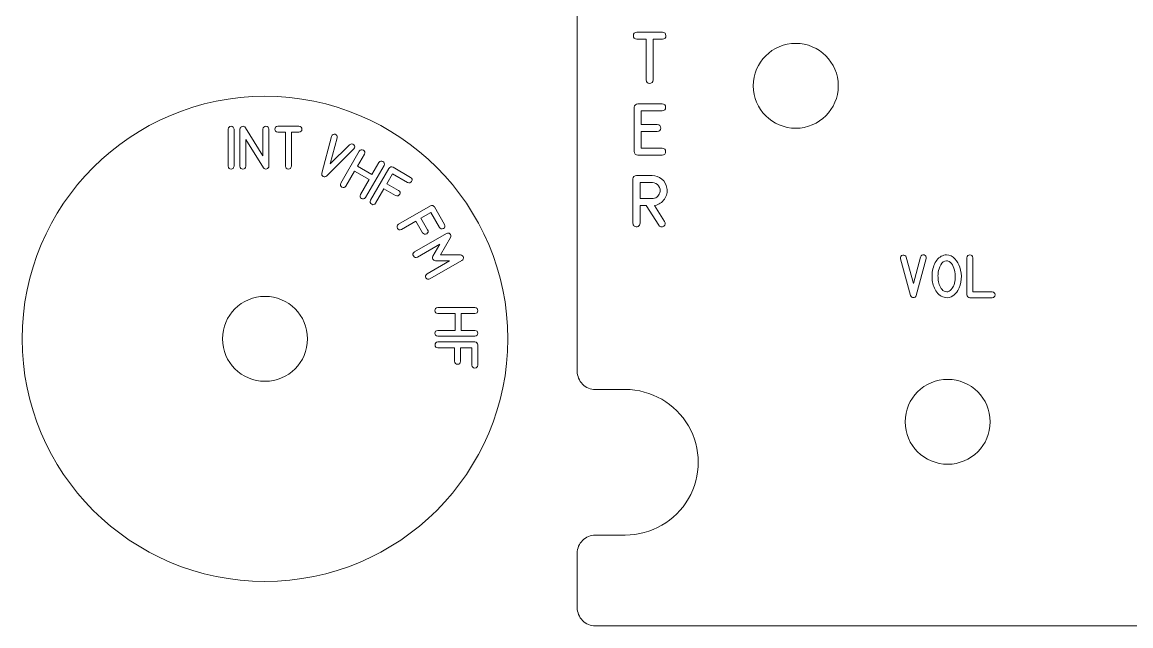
# Model space of a CAD drawing. Header units: millimetres. Extents: x -101 to 89, y -166 to 136.
# Drawn here: x -101.5 to -10.2, y 42 to 91.8 of the extents above; entities that cross this region are included whole.
import ezdxf

# ---------------------------------------------------------------- set-up
doc = ezdxf.new("R2010")
doc.units = ezdxf.units.MM
doc.header["$MEASUREMENT"] = 0
doc.layers.add('Layer 1', color=7, linetype='Continuous')

msp = doc.modelspace()

# ---------------------------------------------------------------- linework, layer by layer
at = {"layer": 'Layer 1', "color": 250, "lineweight": 9}
for centre, major_axis, ratio in [((-37.7742, 86.559), (0, 3.5), 1), ((-81.4905, 65.6932), (0, 20.0002), 0.99999), ((-81.4905, 65.6934), (0, 3.5), 1), ((-25.26, 58.8559), (0, 3.5), 1)]:
    msp.add_ellipse(centre, major_axis=major_axis, ratio=ratio, dxfattribs=at)
msp.add_open_spline([(88.6758, 43.5309), (88.6756, 43.1329), (88.5172, 42.7512), (88.2355, 42.4699), (88.2355, 42.4699), (87.9539, 42.1886), (87.5739, 42.0307), (87.1758, 42.0309), (87.1758, 42.0309), (87.1758, 42.0309), (-54.2742, 42.0309), (-54.2742, 42.0309), (-54.2742, 42.0309), (-54.6722, 42.0312), (-55.0539, 42.1896), (-55.3352, 42.4712), (-55.3352, 42.4712), (-55.6165, 42.7529), (-55.7744, 43.1329), (-55.7742, 43.5309), (-55.7742, 43.5309), (-55.7742, 43.5309), (-55.7742, 48.0184), (-55.7742, 48.0184), (-55.7742, 48.0184), (-55.7739, 48.4165), (-55.6155, 48.7982), (-55.3339, 49.0795), (-55.3339, 49.0795), (-55.0522, 49.3608), (-54.6722, 49.5187), (-54.2742, 49.5184), (-54.2742, 49.5184), (-54.2742, 49.5184), (-51.8117, 49.5184), (-51.8117, 49.5184), (-51.8117, 49.5184), (-49.6681, 49.5184), (-47.6873, 50.662), (-46.6155, 52.5184), (-46.6155, 52.5184), (-45.5437, 54.3748), (-45.5437, 56.662), (-46.6155, 58.5184), (-46.6155, 58.5184), (-47.6873, 60.3748), (-49.6681, 61.5184), (-51.8117, 61.5184), (-51.8117, 61.5184), (-51.8117, 61.5184), (-54.2742, 61.5184), (-54.2742, 61.5184), (-54.2742, 61.5184), (-54.6722, 61.5187), (-55.0539, 61.6771), (-55.3352, 61.9587), (-55.3352, 61.9587), (-55.6165, 62.2404), (-55.7744, 62.6204), (-55.7742, 63.0184), (-55.7742, 63.0184), (-55.7742, 63.0184), (-55.7742, 114.6934), (-55.7742, 114.6934), (-55.7742, 114.6934), (-55.7739, 115.0915), (-55.6155, 115.4732), (-55.3339, 115.7545), (-55.3339, 115.7545), (-55.0522, 116.0358), (-54.6722, 116.1937), (-54.2742, 116.1934), (-54.2742, 116.1934), (-54.2742, 116.1934), (-51.8117, 116.1934), (-51.8117, 116.1934), (-51.8117, 116.1934), (-49.6681, 116.1934), (-47.6873, 117.337), (-46.6155, 119.1934), (-46.6155, 119.1934), (-45.5437, 121.0498), (-45.5437, 123.337), (-46.6155, 125.1934), (-46.6155, 125.1934), (-47.6873, 127.0498), (-49.6681, 128.1934), (-51.8117, 128.1934), (-51.8117, 128.1934), (-51.8117, 128.1934), (-54.2742, 128.1934), (-54.2742, 128.1934), (-54.2742, 128.1934), (-54.6722, 128.1937), (-55.0539, 128.3521), (-55.3352, 128.6337), (-55.3352, 128.6337), (-55.6165, 128.9154), (-55.7744, 129.2954), (-55.7742, 129.6934), (-55.7742, 129.6934), (-55.7742, 129.6934), (-55.7742, 134.1809), (-55.7742, 134.1809), (-55.7742, 134.1809), (-55.7739, 134.579), (-55.6155, 134.9607), (-55.3339, 135.242), (-55.3339, 135.242), (-55.0522, 135.5233), (-54.6722, 135.6812), (-54.2742, 135.6809), (-54.2742, 135.6809), (-54.2742, 135.6809), (87.1758, 135.6809), (87.1758, 135.6809), (87.1758, 135.6809), (87.5739, 135.6807), (87.9556, 135.5223), (88.2369, 135.2406), (88.2369, 135.2406), (88.5182, 134.959), (88.6761, 134.579), (88.6758, 134.1809), (88.6758, 134.1809), (88.6758, 134.1809), (88.6758, 129.6934), (88.6758, 129.6934), (88.6758, 129.6934), (88.6756, 129.2954), (88.5172, 128.9137), (88.2355, 128.6324), (88.2355, 128.6324), (87.9539, 128.3511), (87.5739, 128.1932), (87.1758, 128.1934), (87.1758, 128.1934), (87.1758, 128.1934), (84.7133, 128.1934), (84.7133, 128.1934), (84.7133, 128.1934), (82.5697, 128.1934), (80.589, 127.0498), (79.5172, 125.1934), (79.5172, 125.1934), (78.4454, 123.337), (78.4454, 121.0498), (79.5172, 119.1934), (79.5172, 119.1934), (80.589, 117.337), (82.5697, 116.1934), (84.7133, 116.1934), (84.7133, 116.1934), (84.7133, 116.1934), (87.1758, 116.1934), (87.1758, 116.1934), (87.1758, 116.1934), (87.5739, 116.1932), (87.9556, 116.0348), (88.2369, 115.7531), (88.2369, 115.7531), (88.5182, 115.4715), (88.6761, 115.0915), (88.6758, 114.6934), (88.6758, 114.6934), (88.6758, 114.6934), (88.6758, 63.0184), (88.6758, 63.0184), (88.6758, 63.0184), (88.6756, 62.6204), (88.5172, 62.2387), (88.2355, 61.9574), (88.2355, 61.9574), (87.9539, 61.6761), (87.5739, 61.5182), (87.1758, 61.5184), (87.1758, 61.5184), (87.1758, 61.5184), (84.7133, 61.5184), (84.7133, 61.5184), (84.7133, 61.5184), (82.5697, 61.5184), (80.589, 60.3748), (79.5172, 58.5184), (79.5172, 58.5184), (78.4454, 56.662), (78.4454, 54.3748), (79.5172, 52.5184), (79.5172, 52.5184), (80.589, 50.662), (82.5697, 49.5184), (84.7133, 49.5184), (84.7133, 49.5184), (84.7133, 49.5184), (87.1758, 49.5184), (87.1758, 49.5184), (87.1758, 49.5184), (87.5739, 49.5182), (87.9556, 49.3598), (88.2369, 49.0781), (88.2369, 49.0781), (88.5182, 48.7965), (88.6761, 48.4165), (88.6758, 48.0184), (88.6758, 48.0184), (88.6758, 48.0184), (88.6758, 43.5309), (88.6758, 43.5309)], degree=3, knots=[0, 0, 0, 0, 0.0188679, 0.0188679, 0.0188679, 0.0188679, 0.0377358, 0.0377358, 0.0377358, 0.0377358, 0.0566038, 0.0566038, 0.0566038, 0.0566038, 0.0754717, 0.0754717, 0.0754717, 0.0754717, 0.0943396, 0.0943396, 0.0943396, 0.0943396, 0.1132075, 0.1132075, 0.1132075, 0.1132075, 0.1320755, 0.1320755, 0.1320755, 0.1320755, 0.1509434, 0.1509434, 0.1509434, 0.1509434, 0.1698113, 0.1698113, 0.1698113, 0.1698113, 0.1886792, 0.1886792, 0.1886792, 0.1886792, 0.2075472, 0.2075472, 0.2075472, 0.2075472, 0.2264151, 0.2264151, 0.2264151, 0.2264151, 0.245283, 0.245283, 0.245283, 0.245283, 0.2641509, 0.2641509, 0.2641509, 0.2641509, 0.2830189, 0.2830189, 0.2830189, 0.2830189, 0.3018868, 0.3018868, 0.3018868, 0.3018868, 0.3207547, 0.3207547, 0.3207547, 0.3207547, 0.3396226, 0.3396226, 0.3396226, 0.3396226, 0.3584906, 0.3584906, 0.3584906, 0.3584906, 0.3773585, 0.3773585, 0.3773585, 0.3773585, 0.3962264, 0.3962264, 0.3962264, 0.3962264, 0.4150943, 0.4150943, 0.4150943, 0.4150943, 0.4339623, 0.4339623, 0.4339623, 0.4339623, 0.4528302, 0.4528302, 0.4528302, 0.4528302, 0.4716981, 0.4716981, 0.4716981, 0.4716981, 0.490566, 0.490566, 0.490566, 0.490566, 0.509434, 0.509434, 0.509434, 0.509434, 0.5283019, 0.5283019, 0.5283019, 0.5283019, 0.5471698, 0.5471698, 0.5471698, 0.5471698, 0.5660377, 0.5660377, 0.5660377, 0.5660377, 0.5849057, 0.5849057, 0.5849057, 0.5849057, 0.6037736, 0.6037736, 0.6037736, 0.6037736, 0.6226415, 0.6226415, 0.6226415, 0.6226415, 0.6415094, 0.6415094, 0.6415094, 0.6415094, 0.6603774, 0.6603774, 0.6603774, 0.6603774, 0.6792453, 0.6792453, 0.6792453, 0.6792453, 0.6981132, 0.6981132, 0.6981132, 0.6981132, 0.7169811, 0.7169811, 0.7169811, 0.7169811, 0.7358491, 0.7358491, 0.7358491, 0.7358491, 0.754717, 0.754717, 0.754717, 0.754717, 0.7735849, 0.7735849, 0.7735849, 0.7735849, 0.7924528, 0.7924528, 0.7924528, 0.7924528, 0.8113208, 0.8113208, 0.8113208, 0.8113208, 0.8301887, 0.8301887, 0.8301887, 0.8301887, 0.8490566, 0.8490566, 0.8490566, 0.8490566, 0.8679245, 0.8679245, 0.8679245, 0.8679245, 0.8867925, 0.8867925, 0.8867925, 0.8867925, 0.9056604, 0.9056604, 0.9056604, 0.9056604, 0.9245283, 0.9245283, 0.9245283, 0.9245283, 0.9433962, 0.9433962, 0.9433962, 0.9433962, 0.9622642, 0.9622642, 0.9622642, 0.9622642, 1, 1, 1, 1], dxfattribs=at)
at = {"layer": 'Layer 1', "color": 240, "lineweight": 9}
for points, knots in [([(-50.0971, 87.0392), (-50.0971, 87.0392), (-50.0971, 90.4004), (-50.0971, 90.4004), (-50.0971, 90.4004), (-50.0971, 90.4004), (-50.8555, 90.4004), (-50.8555, 90.4004), (-50.8555, 90.4004), (-51.0481, 90.4152), (-51.1448, 90.5126), (-51.1441, 90.6904), (-51.1441, 90.6904), (-51.1434, 90.8689), (-51.0467, 90.967), (-50.8555, 90.9832), (-50.8555, 90.9832), (-50.8555, 90.9832), (-48.7572, 90.9832), (-48.7572, 90.9832), (-48.7572, 90.9832), (-48.5674, 90.9684), (-48.4715, 90.8703), (-48.4708, 90.6904), (-48.4708, 90.6904), (-48.4701, 90.5112), (-48.566, 90.4138), (-48.7572, 90.4004), (-48.7572, 90.4004), (-48.7572, 90.4004), (-49.5136, 90.4004), (-49.5136, 90.4004), (-49.5136, 90.4004), (-49.5136, 90.4004), (-49.5136, 87.0392), (-49.5136, 87.0392), (-49.5136, 87.0392), (-49.5453, 86.8437), (-49.6469, 86.7471), (-49.8191, 86.7499), (-49.8191, 86.7499), (-49.9905, 86.7527), (-50.0829, 86.8494), (-50.0971, 87.0392)], [0, 0, 0, 0, 0.0833333, 0.0833333, 0.0833333, 0.0833333, 0.1666667, 0.1666667, 0.1666667, 0.1666667, 0.25, 0.25, 0.25, 0.25, 0.3333333, 0.3333333, 0.3333333, 0.3333333, 0.4166667, 0.4166667, 0.4166667, 0.4166667, 0.5, 0.5, 0.5, 0.5, 0.5833333, 0.5833333, 0.5833333, 0.5833333, 0.6666667, 0.6666667, 0.6666667, 0.6666667, 0.75, 0.75, 0.75, 0.75, 0.8333333, 0.8333333, 0.8333333, 0.8333333, 1, 1, 1, 1]), ([(-48.7851, 84.498), (-48.7851, 84.498), (-50.4988, 84.498), (-50.4988, 84.498), (-50.4988, 84.498), (-50.4988, 84.498), (-50.4988, 83.367), (-50.4988, 83.367), (-50.4988, 83.367), (-50.4988, 83.367), (-49.1922, 83.367), (-49.1922, 83.367), (-49.1922, 83.367), (-48.9967, 83.338), (-48.8994, 83.24), (-48.9001, 83.0728), (-48.9001, 83.0728), (-48.9008, 82.9048), (-48.9981, 82.8075), (-49.1922, 82.78), (-49.1922, 82.78), (-49.1922, 82.78), (-50.4988, 82.78), (-50.4988, 82.78), (-50.4988, 82.78), (-50.4988, 82.78), (-50.4988, 81.4218), (-50.4988, 81.4218), (-50.4988, 81.4218), (-50.4988, 81.4218), (-48.7851, 81.4218), (-48.7851, 81.4218), (-48.7851, 81.4218), (-48.591, 81.3928), (-48.4937, 81.2962), (-48.4937, 81.1304), (-48.4937, 81.1304), (-48.4937, 80.9653), (-48.591, 80.8686), (-48.7851, 80.8411), (-48.7851, 80.8411), (-48.7851, 80.8411), (-50.786, 80.8411), (-50.786, 80.8411), (-50.786, 80.8411), (-50.9581, 80.863), (-51.0562, 80.961), (-51.0795, 81.1346), (-51.0795, 81.1346), (-51.0795, 81.1346), (-51.0795, 84.7851), (-51.0795, 84.7851), (-51.0795, 84.7851), (-51.0534, 84.9672), (-50.9553, 85.0631), (-50.786, 85.0744), (-50.786, 85.0744), (-50.786, 85.0744), (-48.7851, 85.0744), (-48.7851, 85.0744), (-48.7851, 85.0744), (-48.591, 85.0596), (-48.4937, 84.9622), (-48.4944, 84.7837), (-48.4944, 84.7837), (-48.4951, 84.6052), (-48.5924, 84.51), (-48.7851, 84.498)], [0, 0, 0, 0, 0.0555556, 0.0555556, 0.0555556, 0.0555556, 0.1111111, 0.1111111, 0.1111111, 0.1111111, 0.1666667, 0.1666667, 0.1666667, 0.1666667, 0.2222222, 0.2222222, 0.2222222, 0.2222222, 0.2777778, 0.2777778, 0.2777778, 0.2777778, 0.3333333, 0.3333333, 0.3333333, 0.3333333, 0.3888889, 0.3888889, 0.3888889, 0.3888889, 0.4444444, 0.4444444, 0.4444444, 0.4444444, 0.5, 0.5, 0.5, 0.5, 0.5555556, 0.5555556, 0.5555556, 0.5555556, 0.6111111, 0.6111111, 0.6111111, 0.6111111, 0.6666667, 0.6666667, 0.6666667, 0.6666667, 0.7222222, 0.7222222, 0.7222222, 0.7222222, 0.7777778, 0.7777778, 0.7777778, 0.7777778, 0.8333333, 0.8333333, 0.8333333, 0.8333333, 0.8888889, 0.8888889, 0.8888889, 0.8888889, 1, 1, 1, 1]), ([(-84.0416, 79.9309), (-84.0669, 79.7692), (-84.1486, 79.6887), (-84.2868, 79.6893), (-84.2868, 79.6893), (-84.4256, 79.6899), (-84.5067, 79.7704), (-84.5308, 79.9309), (-84.5308, 79.9309), (-84.5308, 79.9309), (-84.5308, 82.9765), (-84.5308, 82.9765), (-84.5308, 82.9765), (-84.5067, 83.1382), (-84.4256, 83.2199), (-84.2868, 83.2205), (-84.2868, 83.2205), (-84.1486, 83.2211), (-84.0669, 83.1394), (-84.0416, 82.9765), (-84.0416, 82.9765), (-84.0416, 82.9765), (-84.0416, 79.9309), (-84.0416, 79.9309)], [0, 0, 0, 0, 0.1428571, 0.1428571, 0.1428571, 0.1428571, 0.2857143, 0.2857143, 0.2857143, 0.2857143, 0.4285714, 0.4285714, 0.4285714, 0.4285714, 0.5714286, 0.5714286, 0.5714286, 0.5714286, 0.7142857, 0.7142857, 0.7142857, 0.7142857, 1, 1, 1, 1]), ([(-81.1737, 79.9309), (-81.1737, 79.8104), (-81.2319, 79.734), (-81.3483, 79.701), (-81.3483, 79.701), (-81.4653, 79.6687), (-81.5552, 79.7028), (-81.6199, 79.8039), (-81.6199, 79.8039), (-81.6199, 79.8039), (-83.0669, 82.124), (-83.0669, 82.124), (-83.0669, 82.124), (-83.0669, 82.124), (-83.0669, 79.9309), (-83.0669, 79.9309), (-83.0669, 79.9309), (-83.0921, 79.7704), (-83.1733, 79.6899), (-83.3103, 79.6899), (-83.3103, 79.6899), (-83.4478, 79.6899), (-83.5284, 79.7704), (-83.5525, 79.9309), (-83.5525, 79.9309), (-83.5525, 79.9309), (-83.5525, 82.973), (-83.5525, 82.973), (-83.5525, 82.973), (-83.5354, 83.0923), (-83.4743, 83.1711), (-83.3691, 83.2093), (-83.3691, 83.2093), (-83.2638, 83.247), (-83.1762, 83.2111), (-83.1062, 83.1023), (-83.1062, 83.1023), (-83.1062, 83.1023), (-81.6593, 80.7788), (-81.6593, 80.7788), (-81.6593, 80.7788), (-81.6593, 80.7788), (-81.6593, 82.973), (-81.6593, 82.973), (-81.6593, 82.973), (-81.6375, 83.137), (-81.5541, 83.2187), (-81.4088, 83.217), (-81.4088, 83.217), (-81.2636, 83.2152), (-81.1854, 83.1341), (-81.1737, 82.973), (-81.1737, 82.973), (-81.1737, 82.973), (-81.1737, 79.9309), (-81.1737, 79.9309)], [0, 0, 0, 0, 0.0666667, 0.0666667, 0.0666667, 0.0666667, 0.1333333, 0.1333333, 0.1333333, 0.1333333, 0.2, 0.2, 0.2, 0.2, 0.2666667, 0.2666667, 0.2666667, 0.2666667, 0.3333333, 0.3333333, 0.3333333, 0.3333333, 0.4, 0.4, 0.4, 0.4, 0.4666667, 0.4666667, 0.4666667, 0.4666667, 0.5333333, 0.5333333, 0.5333333, 0.5333333, 0.6, 0.6, 0.6, 0.6, 0.6666667, 0.6666667, 0.6666667, 0.6666667, 0.7333333, 0.7333333, 0.7333333, 0.7333333, 0.8, 0.8, 0.8, 0.8, 0.8666667, 0.8666667, 0.8666667, 0.8666667, 1, 1, 1, 1]), ([(-79.8061, 79.9345), (-79.8061, 79.9345), (-79.8061, 82.7355), (-79.8061, 82.7355), (-79.8061, 82.7355), (-79.8061, 82.7355), (-80.4381, 82.7355), (-80.4381, 82.7355), (-80.4381, 82.7355), (-80.5987, 82.7478), (-80.6792, 82.8289), (-80.6786, 82.9771), (-80.6786, 82.9771), (-80.678, 83.1259), (-80.5975, 83.2076), (-80.4381, 83.2211), (-80.4381, 83.2211), (-80.4381, 83.2211), (-78.6896, 83.2211), (-78.6896, 83.2211), (-78.6896, 83.2211), (-78.5314, 83.2088), (-78.4515, 83.127), (-78.4509, 82.9771), (-78.4509, 82.9771), (-78.4503, 82.8278), (-78.5302, 82.7466), (-78.6896, 82.7355), (-78.6896, 82.7355), (-78.6896, 82.7355), (-79.3199, 82.7355), (-79.3199, 82.7355), (-79.3199, 82.7355), (-79.3199, 82.7355), (-79.3199, 79.9345), (-79.3199, 79.9345), (-79.3199, 79.9345), (-79.3463, 79.7716), (-79.431, 79.691), (-79.5744, 79.6934), (-79.5744, 79.6934), (-79.7173, 79.6958), (-79.7943, 79.7763), (-79.8061, 79.9345)], [0, 0, 0, 0, 0.0833333, 0.0833333, 0.0833333, 0.0833333, 0.1666667, 0.1666667, 0.1666667, 0.1666667, 0.25, 0.25, 0.25, 0.25, 0.3333333, 0.3333333, 0.3333333, 0.3333333, 0.4166667, 0.4166667, 0.4166667, 0.4166667, 0.5, 0.5, 0.5, 0.5, 0.5833333, 0.5833333, 0.5833333, 0.5833333, 0.6666667, 0.6666667, 0.6666667, 0.6666667, 0.75, 0.75, 0.75, 0.75, 0.8333333, 0.8333333, 0.8333333, 0.8333333, 1, 1, 1, 1]), ([(-76.0094, 82.3903), (-75.9469, 82.5426), (-75.8465, 82.5996), (-75.7083, 82.5625), (-75.7083, 82.5625), (-75.5701, 82.5249), (-75.5137, 82.4256), (-75.5395, 82.2638), (-75.5395, 82.2638), (-75.5395, 82.2638), (-76.1116, 80.1137), (-76.1116, 80.1137), (-76.1116, 80.1137), (-76.1116, 80.1137), (-74.5212, 81.7), (-74.5212, 81.7), (-74.5212, 81.7), (-74.393, 81.8052), (-74.2779, 81.8035), (-74.1744, 81.6954), (-74.1744, 81.6954), (-74.0708, 81.5877), (-74.0726, 81.4748), (-74.1785, 81.3572), (-74.1785, 81.3572), (-74.1785, 81.3572), (-76.4097, 79.1325), (-76.4097, 79.1325), (-76.4097, 79.1325), (-76.5085, 79.0531), (-76.6043, 79.0401), (-76.6984, 79.0936), (-76.6984, 79.0936), (-76.7919, 79.1471), (-76.8312, 79.2359), (-76.8171, 79.36), (-76.8171, 79.36), (-76.8171, 79.36), (-76.0094, 82.3903), (-76.0094, 82.3903)], [0, 0, 0, 0, 0.0909091, 0.0909091, 0.0909091, 0.0909091, 0.1818182, 0.1818182, 0.1818182, 0.1818182, 0.2727273, 0.2727273, 0.2727273, 0.2727273, 0.3636364, 0.3636364, 0.3636364, 0.3636364, 0.4545455, 0.4545455, 0.4545455, 0.4545455, 0.5454545, 0.5454545, 0.5454545, 0.5454545, 0.6363636, 0.6363636, 0.6363636, 0.6363636, 0.7272727, 0.7272727, 0.7272727, 0.7272727, 0.8181818, 0.8181818, 0.8181818, 0.8181818, 1, 1, 1, 1]), ([(-75.2504, 78.531), (-75.2504, 78.531), (-73.7283, 81.1667), (-73.7283, 81.1667), (-73.7283, 81.1667), (-73.6248, 81.2978), (-73.5119, 81.326), (-73.389, 81.252), (-73.389, 81.252), (-73.2661, 81.1779), (-73.2391, 81.0685), (-73.3079, 80.924), (-73.3079, 80.924), (-73.3079, 80.924), (-73.877, 79.9385), (-73.877, 79.9385), (-73.877, 79.9385), (-73.877, 79.9385), (-72.677, 79.2459), (-72.677, 79.2459), (-72.677, 79.2459), (-72.677, 79.2459), (-72.1078, 80.2313), (-72.1078, 80.2313), (-72.1078, 80.2313), (-72.0061, 80.3595), (-71.895, 80.3889), (-71.7751, 80.3201), (-71.7751, 80.3201), (-71.6552, 80.2519), (-71.6251, 80.1402), (-71.6845, 79.9867), (-71.6845, 79.9867), (-71.6845, 79.9867), (-73.2062, 77.3509), (-73.2062, 77.3509), (-73.2062, 77.3509), (-73.309, 77.2234), (-73.4202, 77.1946), (-73.5395, 77.2639), (-73.5395, 77.2639), (-73.6595, 77.3339), (-73.6895, 77.4438), (-73.63, 77.5955), (-73.63, 77.5955), (-73.63, 77.5955), (-72.9216, 78.822), (-72.9216, 78.822), (-72.9216, 78.822), (-72.9216, 78.822), (-74.1216, 79.5152), (-74.1216, 79.5152), (-74.1216, 79.5152), (-74.1216, 79.5152), (-74.8301, 78.2882), (-74.8301, 78.2882), (-74.8301, 78.2882), (-74.92, 78.1576), (-75.0276, 78.127), (-75.1535, 78.1965), (-75.1535, 78.1965), (-75.2787, 78.2664), (-75.3111, 78.3775), (-75.2504, 78.531)], [0, 0, 0, 0, 0.0588235, 0.0588235, 0.0588235, 0.0588235, 0.1176471, 0.1176471, 0.1176471, 0.1176471, 0.1764706, 0.1764706, 0.1764706, 0.1764706, 0.2352941, 0.2352941, 0.2352941, 0.2352941, 0.2941176, 0.2941176, 0.2941176, 0.2941176, 0.3529412, 0.3529412, 0.3529412, 0.3529412, 0.4117647, 0.4117647, 0.4117647, 0.4117647, 0.4705882, 0.4705882, 0.4705882, 0.4705882, 0.5294118, 0.5294118, 0.5294118, 0.5294118, 0.5882353, 0.5882353, 0.5882353, 0.5882353, 0.6470588, 0.6470588, 0.6470588, 0.6470588, 0.7058824, 0.7058824, 0.7058824, 0.7058824, 0.7647059, 0.7647059, 0.7647059, 0.7647059, 0.8235294, 0.8235294, 0.8235294, 0.8235294, 0.8823529, 0.8823529, 0.8823529, 0.8823529, 1, 1, 1, 1]), ([(-72.7962, 77.122), (-72.7962, 77.122), (-71.2776, 79.7518), (-71.2776, 79.7518), (-71.2776, 79.7518), (-71.1841, 79.873), (-71.073, 79.9023), (-70.9436, 79.8412), (-70.9436, 79.8412), (-70.9436, 79.8412), (-69.5008, 79.008), (-69.5008, 79.008), (-69.5008, 79.008), (-69.3691, 78.9176), (-69.3403, 78.807), (-69.4155, 78.6777), (-69.4155, 78.6777), (-69.4902, 78.5477), (-69.6002, 78.5189), (-69.7454, 78.5912), (-69.7454, 78.5912), (-69.7454, 78.5912), (-70.9783, 79.3027), (-70.9783, 79.3027), (-70.9783, 79.3027), (-70.9783, 79.3027), (-71.4492, 78.4872), (-71.4492, 78.4872), (-71.4492, 78.4872), (-71.4492, 78.4872), (-70.488, 77.9321), (-70.488, 77.9321), (-70.488, 77.9321), (-70.3562, 77.8428), (-70.3257, 77.7358), (-70.395, 77.6105), (-70.395, 77.6105), (-70.465, 77.4847), (-70.5767, 77.4524), (-70.7296, 77.5129), (-70.7296, 77.5129), (-70.7296, 77.5129), (-71.6915, 78.0686), (-71.6915, 78.0686), (-71.6915, 78.0686), (-71.6915, 78.0686), (-72.3777, 76.8803), (-72.3777, 76.8803), (-72.3777, 76.8803), (-72.4664, 76.7486), (-72.574, 76.7181), (-72.6998, 76.7879), (-72.6998, 76.7879), (-72.8257, 76.8579), (-72.858, 76.9696), (-72.7962, 77.122)], [0, 0, 0, 0, 0.0666667, 0.0666667, 0.0666667, 0.0666667, 0.1333333, 0.1333333, 0.1333333, 0.1333333, 0.2, 0.2, 0.2, 0.2, 0.2666667, 0.2666667, 0.2666667, 0.2666667, 0.3333333, 0.3333333, 0.3333333, 0.3333333, 0.4, 0.4, 0.4, 0.4, 0.4666667, 0.4666667, 0.4666667, 0.4666667, 0.5333333, 0.5333333, 0.5333333, 0.5333333, 0.6, 0.6, 0.6, 0.6, 0.6666667, 0.6666667, 0.6666667, 0.6666667, 0.7333333, 0.7333333, 0.7333333, 0.7333333, 0.8, 0.8, 0.8, 0.8, 0.8666667, 0.8666667, 0.8666667, 0.8666667, 1, 1, 1, 1]), ([(-48.5734, 75.381), (-48.4852, 75.2251), (-48.5099, 75.0946), (-48.6474, 74.988), (-48.6474, 74.988), (-48.7138, 74.9415), (-48.79, 74.9252), (-48.876, 74.9408), (-48.876, 74.9408), (-48.9621, 74.9556), (-49.0249, 74.9986), (-49.0651, 75.0685), (-49.0651, 75.0685), (-49.0651, 75.0685), (-50.0839, 76.6792), (-50.0839, 76.6792), (-50.0839, 76.6792), (-50.0839, 76.6792), (-50.6011, 76.6792), (-50.6011, 76.6792), (-50.6011, 76.6792), (-50.6011, 76.6792), (-50.6011, 75.2237), (-50.6011, 75.2237), (-50.6011, 75.2237), (-50.6011, 75.1037), (-50.6554, 75.0177), (-50.7641, 74.964), (-50.7641, 74.964), (-50.8735, 74.9111), (-50.9751, 74.921), (-51.0703, 74.9944), (-51.0703, 74.9944), (-51.1458, 75.0508), (-51.1839, 75.127), (-51.1839, 75.2237), (-51.1839, 75.2237), (-51.1839, 75.2237), (-51.1839, 78.8763), (-51.1839, 78.8763), (-51.1839, 78.8763), (-51.1839, 78.9561), (-51.1557, 79.0245), (-51.0999, 79.0809), (-51.0999, 79.0809), (-51.0442, 79.1374), (-50.9758, 79.1656), (-50.8946, 79.1656), (-50.8946, 79.1656), (-50.8946, 79.1656), (-49.6112, 79.1656), (-49.6112, 79.1656), (-49.6112, 79.1656), (-49.3022, 79.1656), (-49.0341, 79.0675), (-48.8069, 78.8714), (-48.8069, 78.8714), (-48.5797, 78.6745), (-48.4379, 78.4255), (-48.3829, 78.1235), (-48.3829, 78.1235), (-48.325, 77.7997), (-48.3934, 77.497), (-48.5889, 77.2155), (-48.5889, 77.2155), (-48.7836, 76.9332), (-49.0426, 76.7625), (-49.365, 76.7018), (-49.365, 76.7018), (-49.365, 76.7018), (-49.4045, 76.6955), (-49.4045, 76.6955), (-49.4045, 76.6955), (-49.4045, 76.6955), (-48.5734, 75.381), (-48.5734, 75.381)], [0, 0, 0, 0, 0.05, 0.05, 0.05, 0.05, 0.1, 0.1, 0.1, 0.1, 0.15, 0.15, 0.15, 0.15, 0.2, 0.2, 0.2, 0.2, 0.25, 0.25, 0.25, 0.25, 0.3, 0.3, 0.3, 0.3, 0.35, 0.35, 0.35, 0.35, 0.4, 0.4, 0.4, 0.4, 0.45, 0.45, 0.45, 0.45, 0.5, 0.5, 0.5, 0.5, 0.55, 0.55, 0.55, 0.55, 0.6, 0.6, 0.6, 0.6, 0.65, 0.65, 0.65, 0.65, 0.7, 0.7, 0.7, 0.7, 0.75, 0.75, 0.75, 0.75, 0.8, 0.8, 0.8, 0.8, 0.85, 0.85, 0.85, 0.85, 0.9, 0.9, 0.9, 0.9, 1, 1, 1, 1]), ([(-49.6112, 77.2599), (-49.4701, 77.2599), (-49.3403, 77.3022), (-49.2211, 77.3883), (-49.2211, 77.3883), (-49.1018, 77.4737), (-49.0221, 77.5852), (-48.9805, 77.7228), (-48.9805, 77.7228), (-48.9156, 77.9351), (-48.9452, 78.127), (-49.0694, 78.2985), (-49.0694, 78.2985), (-49.1935, 78.4699), (-49.3643, 78.5645), (-49.5816, 78.5828), (-49.5816, 78.5828), (-49.5816, 78.5828), (-50.6011, 78.5828), (-50.6011, 78.5828), (-50.6011, 78.5828), (-50.6011, 78.5828), (-50.6011, 77.2599), (-50.6011, 77.2599), (-50.6011, 77.2599), (-50.6011, 77.2599), (-49.6112, 77.2599), (-49.6112, 77.2599)], [0, 0, 0, 0, 0.125, 0.125, 0.125, 0.125, 0.25, 0.25, 0.25, 0.25, 0.375, 0.375, 0.375, 0.375, 0.5, 0.5, 0.5, 0.5, 0.625, 0.625, 0.625, 0.625, 0.75, 0.75, 0.75, 0.75, 1, 1, 1, 1]), ([(-70.4974, 75.1417), (-70.4974, 75.1417), (-67.8675, 76.6603), (-67.8675, 76.6603), (-67.8675, 76.6603), (-67.7258, 76.718), (-67.6147, 76.688), (-67.5336, 76.5705), (-67.5336, 76.5705), (-67.5336, 76.5705), (-66.7004, 75.1276), (-66.7004, 75.1276), (-66.7004, 75.1276), (-66.6317, 74.9829), (-66.6616, 74.873), (-66.7916, 74.7983), (-66.7916, 74.7983), (-66.9215, 74.7237), (-67.0308, 74.7536), (-67.1208, 74.8883), (-67.1208, 74.8883), (-67.1208, 74.8883), (-67.8328, 76.1218), (-67.8328, 76.1218), (-67.8328, 76.1218), (-67.8328, 76.1218), (-68.6483, 75.6509), (-68.6483, 75.6509), (-68.6483, 75.6509), (-68.6483, 75.6509), (-68.0933, 74.6889), (-68.0933, 74.6889), (-68.0933, 74.6889), (-68.0239, 74.5461), (-68.0509, 74.438), (-68.1738, 74.3638), (-68.1738, 74.3638), (-68.2967, 74.2903), (-68.4096, 74.318), (-68.5119, 74.4474), (-68.5119, 74.4474), (-68.5119, 74.4474), (-69.0676, 75.4086), (-69.0676, 75.4086), (-69.0676, 75.4086), (-69.0676, 75.4086), (-70.2558, 74.7225), (-70.2558, 74.7225), (-70.2558, 74.7225), (-70.3987, 74.6537), (-70.5069, 74.6807), (-70.5809, 74.8043), (-70.5809, 74.8043), (-70.655, 74.9277), (-70.6268, 75.0406), (-70.4974, 75.1417)], [0, 0, 0, 0, 0.0666667, 0.0666667, 0.0666667, 0.0666667, 0.1333333, 0.1333333, 0.1333333, 0.1333333, 0.2, 0.2, 0.2, 0.2, 0.2666667, 0.2666667, 0.2666667, 0.2666667, 0.3333333, 0.3333333, 0.3333333, 0.3333333, 0.4, 0.4, 0.4, 0.4, 0.4666667, 0.4666667, 0.4666667, 0.4666667, 0.5333333, 0.5333333, 0.5333333, 0.5333333, 0.6, 0.6, 0.6, 0.6, 0.6666667, 0.6666667, 0.6666667, 0.6666667, 0.7333333, 0.7333333, 0.7333333, 0.7333333, 0.8, 0.8, 0.8, 0.8, 0.8666667, 0.8666667, 0.8666667, 0.8666667, 1, 1, 1, 1]), ([(-67.9002, 70.6363), (-68.0518, 70.5781), (-68.1618, 70.608), (-68.23, 70.7274), (-68.23, 70.7274), (-68.2982, 70.8462), (-68.2688, 70.9562), (-68.143, 71.0566), (-68.143, 71.0566), (-68.143, 71.0566), (-66.2809, 72.132), (-66.2809, 72.132), (-66.2809, 72.132), (-66.2809, 72.132), (-67.4509, 72.1379), (-67.4509, 72.1379), (-67.4509, 72.1379), (-67.5486, 72.155), (-67.6179, 72.1961), (-67.6597, 72.2614), (-67.6597, 72.2614), (-67.7015, 72.3267), (-67.7014, 72.4066), (-67.6603, 72.5001), (-67.6603, 72.5001), (-67.6603, 72.5001), (-67.0835, 73.5113), (-67.0835, 73.5113), (-67.0835, 73.5113), (-67.0835, 73.5113), (-68.9403, 72.4371), (-68.9403, 72.4371), (-68.9403, 72.4371), (-69.0872, 72.3737), (-69.1977, 72.4055), (-69.2707, 72.5336), (-69.2707, 72.5336), (-69.3442, 72.6618), (-69.3154, 72.77), (-69.1837, 72.8593), (-69.1837, 72.8593), (-69.1837, 72.8593), (-66.5508, 74.3797), (-66.5508, 74.3797), (-66.5508, 74.3797), (-66.4321, 74.4374), (-66.3345, 74.4268), (-66.2586, 74.3474), (-66.2586, 74.3474), (-66.1834, 74.2675), (-66.1681, 74.1693), (-66.2139, 74.0512), (-66.2139, 74.0512), (-66.2139, 74.0512), (-67.033, 72.6218), (-67.033, 72.6218), (-67.033, 72.6218), (-67.033, 72.6218), (-65.3814, 72.6095), (-65.3814, 72.6095), (-65.3814, 72.6095), (-65.2568, 72.5901), (-65.1792, 72.5283), (-65.1497, 72.4243), (-65.1497, 72.4243), (-65.1197, 72.3202), (-65.1591, 72.2308), (-65.2673, 72.1568), (-65.2673, 72.1568), (-65.2673, 72.1568), (-67.9002, 70.6363), (-67.9002, 70.6363)], [0, 0, 0, 0, 0.0526316, 0.0526316, 0.0526316, 0.0526316, 0.1052632, 0.1052632, 0.1052632, 0.1052632, 0.1578947, 0.1578947, 0.1578947, 0.1578947, 0.2105263, 0.2105263, 0.2105263, 0.2105263, 0.2631579, 0.2631579, 0.2631579, 0.2631579, 0.3157895, 0.3157895, 0.3157895, 0.3157895, 0.3684211, 0.3684211, 0.3684211, 0.3684211, 0.4210526, 0.4210526, 0.4210526, 0.4210526, 0.4736842, 0.4736842, 0.4736842, 0.4736842, 0.5263158, 0.5263158, 0.5263158, 0.5263158, 0.5789474, 0.5789474, 0.5789474, 0.5789474, 0.6315789, 0.6315789, 0.6315789, 0.6315789, 0.6842105, 0.6842105, 0.6842105, 0.6842105, 0.7368421, 0.7368421, 0.7368421, 0.7368421, 0.7894737, 0.7894737, 0.7894737, 0.7894737, 0.8421053, 0.8421053, 0.8421053, 0.8421053, 0.8947368, 0.8947368, 0.8947368, 0.8947368, 1, 1, 1, 1]), ([(-29.1391, 72.292), (-29.1608, 72.4554), (-29.1026, 72.5554), (-28.9645, 72.5918), (-28.9645, 72.5918), (-28.8257, 72.6289), (-28.7275, 72.5707), (-28.6687, 72.4178), (-28.6687, 72.4178), (-28.6687, 72.4178), (-28.0884, 70.2683), (-28.0884, 70.2683), (-28.0884, 70.2683), (-28.0884, 70.2683), (-27.5046, 72.4384), (-27.5046, 72.4384), (-27.5046, 72.4384), (-27.4458, 72.5936), (-27.3446, 72.65), (-27.2012, 72.6083), (-27.2012, 72.6083), (-27.0577, 72.5665), (-27.0025, 72.4678), (-27.036, 72.3126), (-27.036, 72.3126), (-27.036, 72.3126), (-27.8556, 69.2693), (-27.8556, 69.2693), (-27.8556, 69.2693), (-27.902, 69.1511), (-27.9785, 69.0912), (-28.0866, 69.0906), (-28.0866, 69.0906), (-28.1948, 69.09), (-28.273, 69.1476), (-28.3224, 69.2623), (-28.3224, 69.2623), (-28.3224, 69.2623), (-29.1391, 72.292), (-29.1391, 72.292)], [0, 0, 0, 0, 0.0909091, 0.0909091, 0.0909091, 0.0909091, 0.1818182, 0.1818182, 0.1818182, 0.1818182, 0.2727273, 0.2727273, 0.2727273, 0.2727273, 0.3636364, 0.3636364, 0.3636364, 0.3636364, 0.4545455, 0.4545455, 0.4545455, 0.4545455, 0.5454545, 0.5454545, 0.5454545, 0.5454545, 0.6363636, 0.6363636, 0.6363636, 0.6363636, 0.7272727, 0.7272727, 0.7272727, 0.7272727, 0.8181818, 0.8181818, 0.8181818, 0.8181818, 1, 1, 1, 1]), ([(-24.2609, 71.6029), (-24.1556, 71.2848), (-24.1156, 70.955), (-24.1415, 70.6128), (-24.1415, 70.6128), (-24.1674, 70.2706), (-24.2614, 69.9584), (-24.4231, 69.6756), (-24.4231, 69.6756), (-24.5254, 69.4998), (-24.6648, 69.3505), (-24.8418, 69.2276), (-24.8418, 69.2276), (-25.0187, 69.1047), (-25.2139, 69.0618), (-25.4274, 69.0988), (-25.4274, 69.0988), (-25.7754, 69.1594), (-26.0418, 69.3411), (-26.2264, 69.6427), (-26.2264, 69.6427), (-26.4116, 69.9449), (-26.5174, 70.2812), (-26.5445, 70.6516), (-26.5445, 70.6516), (-26.5715, 71.022), (-26.5215, 71.3824), (-26.3945, 71.734), (-26.3945, 71.734), (-26.2675, 72.0856), (-26.0653, 72.3408), (-25.7872, 72.5007), (-25.7872, 72.5007), (-25.6519, 72.5789), (-25.5097, 72.6177), (-25.3621, 72.6177), (-25.3621, 72.6177), (-25.0793, 72.6177), (-24.8488, 72.5113), (-24.6695, 72.2984), (-24.6695, 72.2984), (-24.4902, 72.085), (-24.3543, 71.8534), (-24.2609, 71.6029)], [0, 0, 0, 0, 0.0833333, 0.0833333, 0.0833333, 0.0833333, 0.1666667, 0.1666667, 0.1666667, 0.1666667, 0.25, 0.25, 0.25, 0.25, 0.3333333, 0.3333333, 0.3333333, 0.3333333, 0.4166667, 0.4166667, 0.4166667, 0.4166667, 0.5, 0.5, 0.5, 0.5, 0.5833333, 0.5833333, 0.5833333, 0.5833333, 0.6666667, 0.6666667, 0.6666667, 0.6666667, 0.75, 0.75, 0.75, 0.75, 0.8333333, 0.8333333, 0.8333333, 0.8333333, 1, 1, 1, 1]), ([(-23.4342, 69.0882), (-23.5753, 69.0976), (-23.657, 69.177), (-23.6788, 69.3275), (-23.6788, 69.3275), (-23.6788, 69.3275), (-23.6788, 72.3731), (-23.6788, 72.3731), (-23.6788, 72.3731), (-23.6547, 72.5383), (-23.5706, 72.6195), (-23.4272, 72.6171), (-23.4272, 72.6171), (-23.2837, 72.6142), (-23.2055, 72.5324), (-23.1932, 72.3731), (-23.1932, 72.3731), (-23.1932, 72.3731), (-23.1932, 69.5692), (-23.1932, 69.5692), (-23.1932, 69.5692), (-23.1932, 69.5692), (-21.6033, 69.5704), (-21.6033, 69.5704), (-21.6033, 69.5704), (-21.4399, 69.5521), (-21.3593, 69.4698), (-21.3611, 69.3234), (-21.3611, 69.3234), (-21.3629, 69.177), (-21.444, 69.0988), (-21.6051, 69.0882), (-21.6051, 69.0882), (-21.6051, 69.0882), (-23.4342, 69.0882), (-23.4342, 69.0882)], [0, 0, 0, 0, 0.1, 0.1, 0.1, 0.1, 0.2, 0.2, 0.2, 0.2, 0.3, 0.3, 0.3, 0.3, 0.4, 0.4, 0.4, 0.4, 0.5, 0.5, 0.5, 0.5, 0.6, 0.6, 0.6, 0.6, 0.7, 0.7, 0.7, 0.7, 0.8, 0.8, 0.8, 0.8, 1, 1, 1, 1]), ([(-25.348, 72.1285), (-25.5591, 72.1285), (-25.719, 72.0151), (-25.8277, 71.7875), (-25.8277, 71.7875), (-25.9365, 71.56), (-26.0047, 71.366), (-26.0335, 71.2054), (-26.0335, 71.2054), (-26.0553, 71.0879), (-26.0635, 70.9462), (-26.0576, 70.7798), (-26.0576, 70.7798), (-26.0518, 70.6134), (-26.0276, 70.4488), (-25.9853, 70.2865), (-25.9853, 70.2865), (-25.943, 70.1236), (-25.8789, 69.9772), (-25.7942, 69.8473), (-25.7942, 69.8473), (-25.709, 69.7168), (-25.5979, 69.6303), (-25.4603, 69.588), (-25.4603, 69.588), (-25.2992, 69.5374), (-25.1604, 69.5692), (-25.044, 69.6832), (-25.044, 69.6832), (-24.9276, 69.7979), (-24.8394, 69.919), (-24.7794, 70.0478), (-24.7794, 70.0478), (-24.7189, 70.1801), (-24.6771, 70.3529), (-24.6548, 70.5681), (-24.6548, 70.5681), (-24.6324, 70.7827), (-24.6377, 70.9973), (-24.6701, 71.2113), (-24.6701, 71.2113), (-24.703, 71.4253), (-24.7671, 71.6182), (-24.8623, 71.7899), (-24.8623, 71.7899), (-24.9576, 71.9615), (-25.0934, 72.0709), (-25.2686, 72.1179), (-25.2686, 72.1179), (-25.2915, 72.125), (-25.318, 72.1285), (-25.348, 72.1285)], [0, 0, 0, 0, 0.0714286, 0.0714286, 0.0714286, 0.0714286, 0.1428571, 0.1428571, 0.1428571, 0.1428571, 0.2142857, 0.2142857, 0.2142857, 0.2142857, 0.2857143, 0.2857143, 0.2857143, 0.2857143, 0.3571429, 0.3571429, 0.3571429, 0.3571429, 0.4285714, 0.4285714, 0.4285714, 0.4285714, 0.5, 0.5, 0.5, 0.5, 0.5714286, 0.5714286, 0.5714286, 0.5714286, 0.6428571, 0.6428571, 0.6428571, 0.6428571, 0.7142857, 0.7142857, 0.7142857, 0.7142857, 0.7857143, 0.7857143, 0.7857143, 0.7857143, 0.8571429, 0.8571429, 0.8571429, 0.8571429, 1, 1, 1, 1]), ([(-67.253, 68.2678), (-67.253, 68.2678), (-64.2074, 68.2678), (-64.2074, 68.2678), (-64.2074, 68.2678), (-64.0422, 68.2437), (-63.961, 68.1596), (-63.9634, 68.0162), (-63.9634, 68.0162), (-63.9663, 67.8727), (-64.0481, 67.7945), (-64.2074, 67.7822), (-64.2074, 67.7822), (-64.2074, 67.7822), (-65.3462, 67.7822), (-65.3462, 67.7822), (-65.3462, 67.7822), (-65.3462, 67.7822), (-65.3462, 66.3952), (-65.3462, 66.3952), (-65.3462, 66.3952), (-65.3462, 66.3952), (-64.2074, 66.3952), (-64.2074, 66.3952), (-64.2074, 66.3952), (-64.0457, 66.3711), (-63.964, 66.2899), (-63.9634, 66.1518), (-63.9634, 66.1518), (-63.9628, 66.0136), (-64.0445, 65.9313), (-64.2074, 65.906), (-64.2074, 65.906), (-64.2074, 65.906), (-67.253, 65.906), (-67.253, 65.906), (-67.253, 65.906), (-67.4147, 65.9313), (-67.4952, 66.0136), (-67.4946, 66.1518), (-67.4946, 66.1518), (-67.494, 66.2899), (-67.4135, 66.3711), (-67.253, 66.3952), (-67.253, 66.3952), (-67.253, 66.3952), (-65.8354, 66.3952), (-65.8354, 66.3952), (-65.8354, 66.3952), (-65.8354, 66.3952), (-65.8354, 67.7822), (-65.8354, 67.7822), (-65.8354, 67.7822), (-65.8354, 67.7822), (-67.253, 67.7822), (-67.253, 67.7822), (-67.253, 67.7822), (-67.4111, 67.7945), (-67.4917, 67.8727), (-67.494, 68.0162), (-67.494, 68.0162), (-67.4964, 68.1596), (-67.4158, 68.2437), (-67.253, 68.2678)], [0, 0, 0, 0, 0.0588235, 0.0588235, 0.0588235, 0.0588235, 0.1176471, 0.1176471, 0.1176471, 0.1176471, 0.1764706, 0.1764706, 0.1764706, 0.1764706, 0.2352941, 0.2352941, 0.2352941, 0.2352941, 0.2941176, 0.2941176, 0.2941176, 0.2941176, 0.3529412, 0.3529412, 0.3529412, 0.3529412, 0.4117647, 0.4117647, 0.4117647, 0.4117647, 0.4705882, 0.4705882, 0.4705882, 0.4705882, 0.5294118, 0.5294118, 0.5294118, 0.5294118, 0.5882353, 0.5882353, 0.5882353, 0.5882353, 0.6470588, 0.6470588, 0.6470588, 0.6470588, 0.7058824, 0.7058824, 0.7058824, 0.7058824, 0.7647059, 0.7647059, 0.7647059, 0.7647059, 0.8235294, 0.8235294, 0.8235294, 0.8235294, 0.8823529, 0.8823529, 0.8823529, 0.8823529, 1, 1, 1, 1]), ([(-67.2459, 65.438), (-67.2459, 65.438), (-64.2074, 65.438), (-64.2074, 65.438), (-64.2074, 65.438), (-64.0557, 65.4174), (-63.974, 65.3357), (-63.9628, 65.1934), (-63.9628, 65.1934), (-63.9628, 65.1934), (-63.9628, 63.526), (-63.9628, 63.526), (-63.9628, 63.526), (-63.9751, 63.3667), (-64.0569, 63.2867), (-64.2068, 63.2867), (-64.2068, 63.2867), (-64.3561, 63.2867), (-64.4367, 63.3678), (-64.4467, 63.5295), (-64.4467, 63.5295), (-64.4467, 63.5295), (-64.4467, 64.9541), (-64.4467, 64.9541), (-64.4467, 64.9541), (-64.4467, 64.9541), (-65.3892, 64.9541), (-65.3892, 64.9541), (-65.3892, 64.9541), (-65.3892, 64.9541), (-65.3892, 63.8429), (-65.3892, 63.8429), (-65.3892, 63.8429), (-65.4003, 63.6847), (-65.4779, 63.6042), (-65.6214, 63.6018), (-65.6214, 63.6018), (-65.7649, 63.5995), (-65.8489, 63.68), (-65.873, 63.8429), (-65.873, 63.8429), (-65.873, 63.8429), (-65.873, 64.9541), (-65.873, 64.9541), (-65.873, 64.9541), (-65.873, 64.9541), (-67.2459, 64.9541), (-67.2459, 64.9541), (-67.2459, 64.9541), (-67.4041, 64.9653), (-67.4846, 65.0435), (-67.487, 65.1875), (-67.487, 65.1875), (-67.4893, 65.3316), (-67.4088, 65.4151), (-67.2459, 65.438)], [0, 0, 0, 0, 0.0666667, 0.0666667, 0.0666667, 0.0666667, 0.1333333, 0.1333333, 0.1333333, 0.1333333, 0.2, 0.2, 0.2, 0.2, 0.2666667, 0.2666667, 0.2666667, 0.2666667, 0.3333333, 0.3333333, 0.3333333, 0.3333333, 0.4, 0.4, 0.4, 0.4, 0.4666667, 0.4666667, 0.4666667, 0.4666667, 0.5333333, 0.5333333, 0.5333333, 0.5333333, 0.6, 0.6, 0.6, 0.6, 0.6666667, 0.6666667, 0.6666667, 0.6666667, 0.7333333, 0.7333333, 0.7333333, 0.7333333, 0.8, 0.8, 0.8, 0.8, 0.8666667, 0.8666667, 0.8666667, 0.8666667, 1, 1, 1, 1])]:
    msp.add_open_spline(points, degree=3, knots=knots, dxfattribs=at)

doc.saveas('drawing.dxf')
